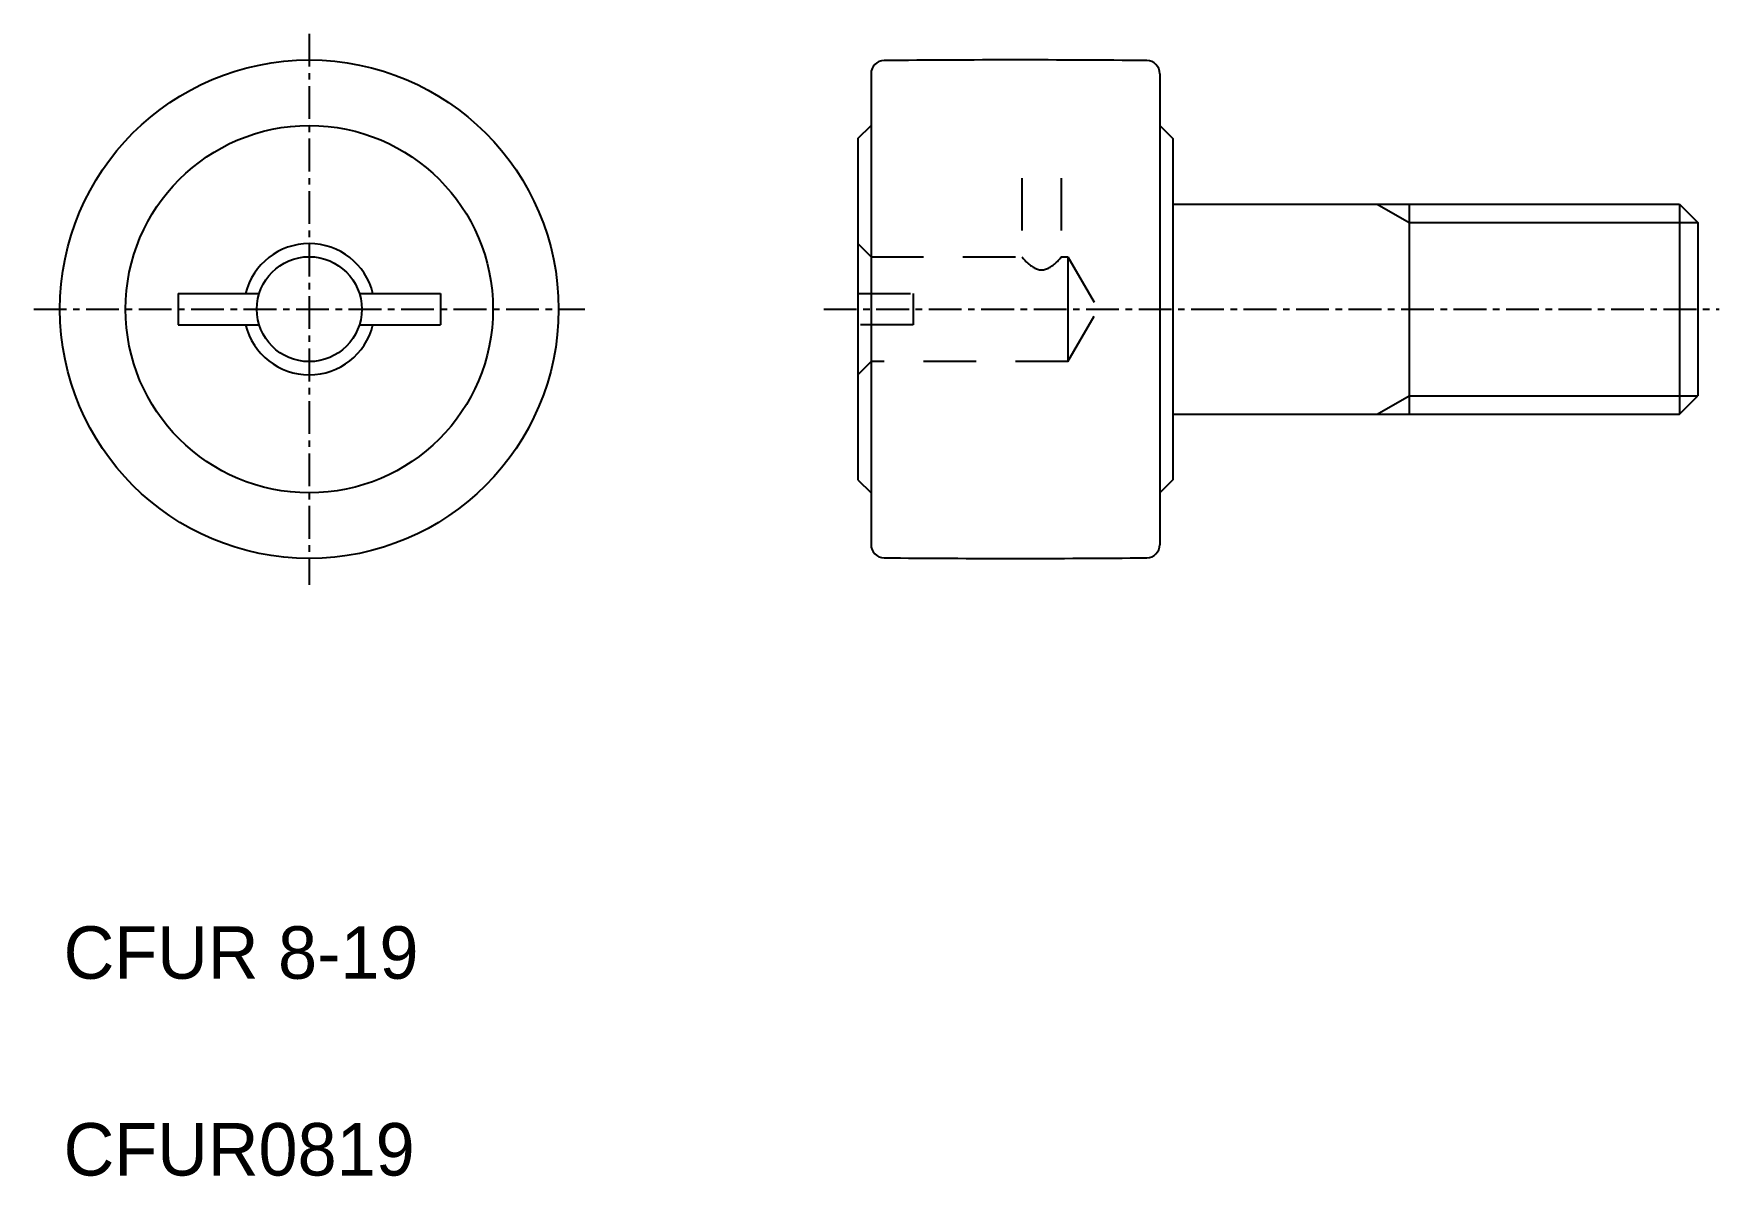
# Model space of a CAD drawing. Extents: x 155.4 to 219.6, y 130.9 to 174.4.
import ezdxf

# ---------------------------------------------------------------- set-up
doc = ezdxf.new("R2010")
doc.units = 0
doc.linetypes.add('CENTER', pattern=[2, 1.25, -0.25, 0.25, -0.25])
doc.linetypes.add('DASHED', pattern=[3.5, 2, -1.5])
doc.layers.get('0').update_dxf_attribs({"linetype": 'CONTINUOUS'})
doc.layers.add('CENTER', color=1, linetype='CENTER')

msp = doc.modelspace()

# ---------------------------------------------------------------- linework, layer by layer
for p, q in [((187.271, 172.917), (187.271, 154.967)), ((198.271, 172.917), (198.271, 154.967)), ((186.771, 170.442), (187.271, 170.942)), ((198.271, 170.942), (198.771, 170.442)), ((186.771, 170.442), (186.771, 157.442)), ((198.771, 170.442), (198.771, 157.442)), ((198.771, 167.942), (218.071, 167.942)), ((207.771, 167.942), (207.771, 159.942)), ((218.071, 167.942), (218.071, 159.942)), ((218.071, 167.942), (218.771, 167.242)), ((218.771, 167.242), (218.771, 160.642)), ((160.865, 164.542), (163.957, 164.542)), ((160.865, 164.542), (160.865, 163.342)), ((167.773, 164.542), (170.865, 164.542)), ((170.865, 164.542), (170.865, 163.342)), ((160.865, 164.242), (160.865, 164.242)), ((160.865, 163.942), (160.865, 163.942)), ((160.865, 163.342), (163.957, 163.342)), ((167.773, 163.342), (170.865, 163.342)), ((218.071, 159.942), (218.771, 160.642)), ((198.771, 159.942), (218.071, 159.942)), ((186.771, 157.442), (187.271, 156.942)), ((198.771, 157.442), (198.271, 156.942))]:
    msp.add_line(p, q)
at = {"color": 3, "linetype": 'DASHED'}
for p, q in [((193.021, 168.942), (193.021, 165.942)), ((194.521, 168.942), (194.521, 165.942)), ((187.271, 165.942), (186.771, 166.442)), ((187.271, 165.942), (193.021, 165.942)), ((194.521, 165.942), (194.771, 165.942)), ((194.771, 165.942), (194.771, 163.942)), ((194.771, 165.942), (195.926, 163.942)), ((186.771, 164.542), (188.871, 164.542)), ((188.871, 164.542), (188.871, 163.942)), ((188.871, 163.942), (188.871, 163.342)), ((194.771, 163.942), (194.771, 161.942)), ((194.771, 161.942), (195.926, 163.942)), ((188.871, 163.342), (186.771, 163.342)), ((186.771, 161.442), (187.271, 161.942)), ((194.771, 161.942), (187.271, 161.942))]:
    msp.add_line(p, q, dxfattribs=at)
at = {"color": 3}
for p, q in [((206.559, 167.942), (207.771, 167.242)), ((207.771, 167.242), (218.771, 167.242)), ((206.559, 159.942), (207.771, 160.642)), ((207.771, 160.642), (218.771, 160.642))]:
    msp.add_line(p, q, dxfattribs=at)
at = {"color": 3, "linetype": 'DASHED'}
msp.add_lwpolyline([(193.021, 165.942, 0.102891), (193.476, 165.526, 0.283713), (194.066, 165.525, 0.10298), (194.521, 165.942)], format="xyb", dxfattribs=at)
for radius in [9.5, 7, 2]:
    msp.add_circle((165.865, 163.942), radius)
for centre, radius, start, end in [((187.771, 172.917), 0.5, 90.57354, 180), ((192.771, -326.558), 500, 89.42646, 90.57354), ((197.771, 172.917), 0.5, 0, 89.42646), ((165.865, 163.942), 2.5, 13.8865, 166.11348), ((165.865, 163.942), 2.5, 193.88668, 346.11332), ((187.771, 154.967), 0.5, 180, 269.42646), ((197.771, 154.967), 0.5, 270.57354, 0), ((192.771, 654.442), 500, 269.42646, 270.57354)]:
    msp.add_arc(centre, radius, start, end)
at = {"layer": 'CENTER', "color": 1, "linetype": 'CENTER'}
for p, q in [((165.865, 174.442), (165.865, 153.442)), ((155.365, 163.942), (176.365, 163.942)), ((185.469, 163.942), (219.593, 163.942))]:
    msp.add_line(p, q, dxfattribs=at)

# ---------------------------------------------------------------- texts
for s, p in [('CFUR 8-19', (156.504, 138.422)), ('CFUR0819', (156.504, 130.922))]:
    msp.add_text(s, height=2).set_placement(p)

doc.saveas('drawing.dxf')
